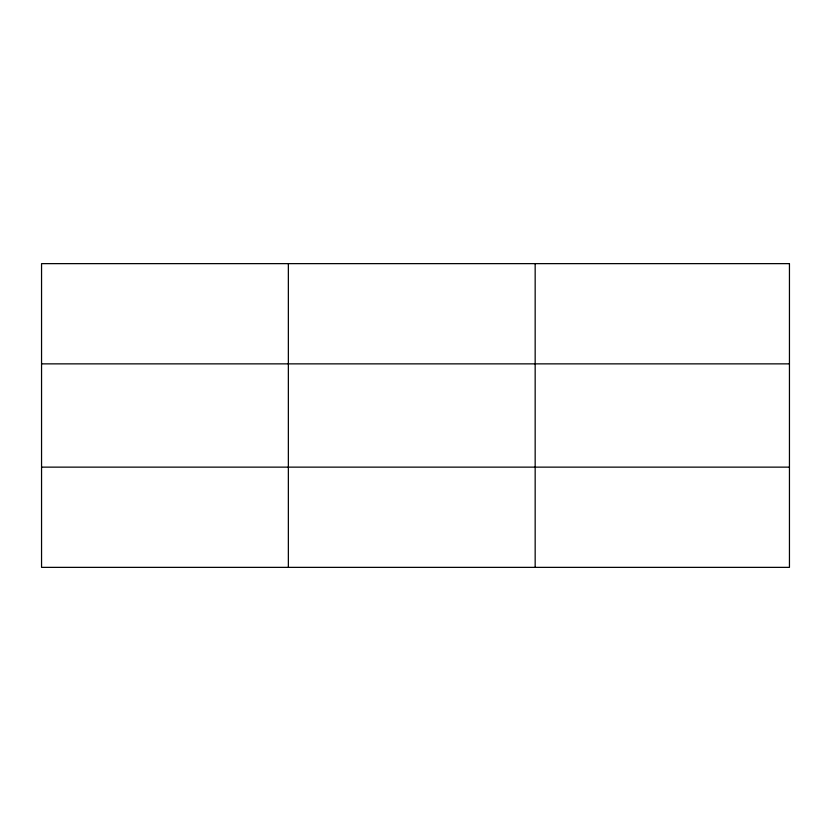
<?xml version="1.0" encoding="UTF-8"?>
<svg xmlns="http://www.w3.org/2000/svg" width="831" height="831" viewBox="0 0 831 831"><rect width="100%" height="100%" fill="white"/><g stroke="black" fill="none" stroke-linecap="round" stroke-linejoin="round"><path stroke-width="1.25" d="M288.357 263.635L288.357 567.365M535.164 263.635L535.164 567.365M41.55 363.864L789.45 363.864M41.55 467.136L789.45 467.136M789.45 263.635L789.45 567.365L41.55 567.365L41.55 263.635L789.45 263.635"/></g></svg>
